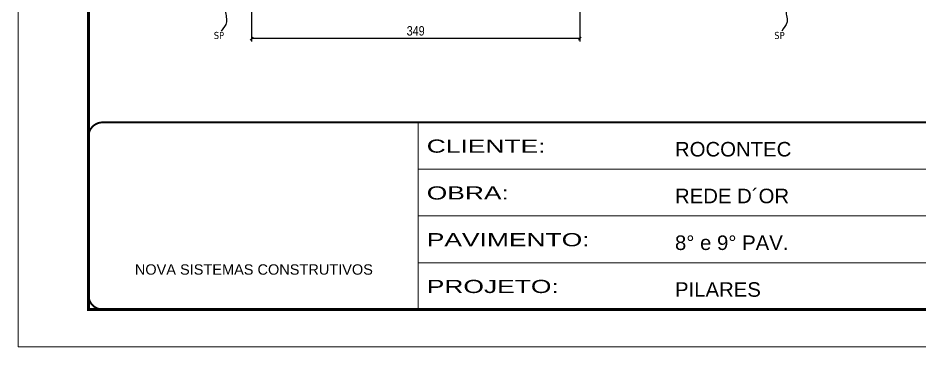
# Model space of a CAD drawing. Extents: x 28748 to 35002, y 14885 to 43501.
# Drawn here: x 33517 to 34476, y 40154 to 40504 of the extents above; entities that cross this region are included whole.
import ezdxf

# ---------------------------------------------------------------- set-up
doc = ezdxf.new("R2010")
doc.units = 0
doc.linetypes.add('CONTINUO', pattern=[0])
doc.linetypes.add('DASHED', pattern=[0.75, 0.5, -0.25])
doc.layers.add('COTA', color=241, linetype='Continuous')
doc.layers.add('texto', color=7, linetype='Continuous')
doc.layers.add('Folhas', color=255, linetype='Continuous', lineweight=9)
doc.layers.add('SARRAFO DE PRESSAO', color=251, linetype='DASHED', lineweight=9)
doc.styles.add('ARIAL', font='arial.ttf')
doc.styles.add('COTA TECNICA', font='techl___.ttf', dxfattribs={"height": 10})
doc.styles.get("Standard").update_dxf_attribs({"font": 'arial.ttf'})
doc.styles.add('Tecnologia', font='')
doc.styles.get('Tecnologia').set_extended_font_data('Forgotten Futurist')
doc.dimstyles.new('PAINEL', dxfattribs={"dimtxt": 10, "dimasz": 3, "dimexe": 3, "dimexo": 3, "dimgap": 3, "dimtad": 1, "dimdec": 1, "dimzin": 12, "dimdsep": 46, "dimtxsty": 'COTA TECNICA', "dimblk1": 'OBLIQUE', "dimblk2": 'OBLIQUE', "dimsah": 1, "dimcen": 0.9, "dimclrd": 4, "dimclre": 4, "dimclrt": 240, "dimadec": 1, "dimazin": 3, "dimtfac": 1, "dimtdec": 1, "dimtmove": 0, "dimatfit": 3, "dimfxl": 1, "dimtolj": 1, "dimtzin": 12, "dimarcsym": 0})
doc.dimstyles.get("Standard").update_dxf_attribs({"dimtxt": 0.18, "dimasz": 0.18, "dimexe": 0.18, "dimexo": 0.0625, "dimgap": 0.09, "dimtad": 0, "dimtih": 1, "dimtoh": 1, "dimdec": 4, "dimzin": 0, "dimdsep": 46, "dimtxsty": 'Standard', "dimcen": 0.09, "dimadec": 0, "dimazin": 0, "dimtfac": 1, "dimtdec": 4, "dimtofl": 0, "dimtmove": 0, "dimatfit": 3, "dimfxl": 1, "dimtolj": 1, "dimtzin": 0, "dimarcsym": 0})

# ---------------------------------------------------------------- blocks, each defined once
blk = doc.blocks.new('9999999999')
at = {"color": 30, "linetype": 'CONTINUO'}
for p, q in [((98564.56, 34230.21), (98564.56, 34429.45)), ((98564.56, 34379.64), (99583.98, 34379.64)), ((98564.56, 34329.83), (99487.98, 34329.83)), ((98564.56, 34280.02), (99487.98, 34280.02))]:
    blk.add_line(p, q, dxfattribs=at)
at = {"color": 30, "linetype": 'CONTINUO', "const_width": 2}
blk.add_lwpolyline([(99583.98, 34230.21), (99583.98, 34414.45, 0.414214), (99568.98, 34429.45), (98228.98, 34429.45, 0.414214), (98213.98, 34414.45), (98213.98, 34245.21, 0.414214), (98228.98, 34230.21), (99583.98, 34230.21)], format="xyb", dxfattribs=at)
at = {"layer": 'Folhas'}
blk.add_lwpolyline([(98138.98, 34190.21), (99623.98, 34190.21), (99623.98, 35240.21), (98138.98, 35240.21)], close=True, dxfattribs=at)
at = {"layer": 'Folhas', "color": 30, "const_width": 3}
blk.add_lwpolyline([(98213.98, 34230.21), (99583.98, 34230.21), (99583.98, 35200.21), (98213.98, 35200.21)], close=True, dxfattribs=at)
at = {"color": 7, "linetype": 'Continuous', "ltscale": 5, "style": 'ARIAL'}
for s, height, p in [('ROCONTEC', 15.483, (98837.68, 34393.13)), ('REDE D´OR', 15.483, (98837.68, 34343.32)), ('8° e 9° PAV.', 15.4829, (98837.68, 34293.51)), ('NOVA SISTEMAS CONSTRUTIVOS', 11.0592, (98263.19, 34267.21)), ('PILARES', 15.483, (98837.68, 34243.7))]:
    blk.add_text(s, height=height, dxfattribs=at).set_placement(p)
at = {"layer": 'Folhas', "color": 7, "style": 'Tecnologia', "width": 1.5}
for s, p in [('CLIENTE:', (98573.65, 34397.17)), ('OBRA:', (98573.65, 34347.31)), ('PAVIMENTO:', (98573.65, 34297.5)), ('PROJETO:', (98573.65, 34247.69))]:
    blk.add_text(s, height=14, dxfattribs=at).set_placement(p)
blk = doc.blocks.new('_Oblique')
at = {"color": 0, "linetype": 'ByBlock', "lineweight": -2}
blk.add_line((-0.5, -0.5), (0.5, 0.5), dxfattribs=at)
blk = doc.blocks.new('*D250')
at = {"layer": 'COTA', "color": 4, "lineweight": -2, "transparency": 16777216}
for p, q in [((33765.26, 40543.88), (33765.26, 40479.02)), ((34114.26, 40543.88), (34114.26, 40479.02)), ((34114.26, 40482.02), (33765.26, 40482.02))]:
    blk.add_line(p, q, dxfattribs=at)
at = {"layer": 'Defpoints', "color": 0, "transparency": 16777216}
for p in [(33765.26, 40546.88), (34114.26, 40546.88), (33765.26, 40482.02)]:
    blk.add_point(p, dxfattribs=at)
at = {"layer": 'COTA', "color": 4, "lineweight": -2, "transparency": 16777216, "xscale": 3, "yscale": 3, "zscale": 3, "rotation": 180}
blk.add_blockref('_Oblique', (33765.26, 40482.02), dxfattribs=at)
at = {"layer": 'COTA', "color": 4, "lineweight": -2, "transparency": 16777216, "xscale": 3, "yscale": 3, "zscale": 3}
blk.add_blockref('_Oblique', (34114.26, 40482.02), dxfattribs=at)
at = {"layer": 'COTA', "color": 240, "transparency": 16777216, "insert": (33939.76, 40490.27), "char_height": 10, "attachment_point": 5, "style": 'COTA TECNICA'}
blk.add_mtext('\\A1;349', dxfattribs=at)

msp = doc.modelspace()

# ---------------------------------------------------------------- block references
at = {"layer": 'SARRAFO DE PRESSAO', "color": 6, "linetype": 'ByBlock'}
msp.add_blockref('9999999999', (-64622.14, 5963.39), dxfattribs=at)

# ---------------------------------------------------------------- texts
at = {"layer": 'texto', "color": 0, "char_height": 7.5, "attachment_point": 5}
for insert in [(33730.48, 40485.39), (34326.62, 40485.39)]:
    msp.add_mtext('{\\fTahoma|b0|i0|c0|p34;\\C4;SP}', dxfattribs=dict(at, insert=insert))

# ---------------------------------------------------------------- dimensions: what is measured, and where the dimension line sits
at = {"layer": 'COTA'}
dim = msp.add_linear_dim(base=(33765.26, 40482.02), p1=(34114.26, 40546.88), p2=(33765.26, 40546.88), angle=180, dimstyle='PAINEL', override={"dimarcsym": 2}, dxfattribs=at)
dim.commit()
dim.dimension.update_dxf_attribs({"geometry": '*D250', "text_midpoint": (33939.76, 40490.27)})

# ---------------------------------------------------------------- leaders
at = {"layer": 'COTA', "path_type": 1}
for points in [[(33753.43, 40524.7), (33737.65, 40512.86), (33738.57, 40499.86), (33733.02, 40490.07)], [(34349.57, 40524.7), (34333.78, 40512.86), (34334.71, 40499.86), (34329.16, 40490.07)]]:
    msp.add_leader(points, dimstyle='Standard', override={"dimasz": 8}, dxfattribs=at)

doc.saveas('drawing.dxf')
